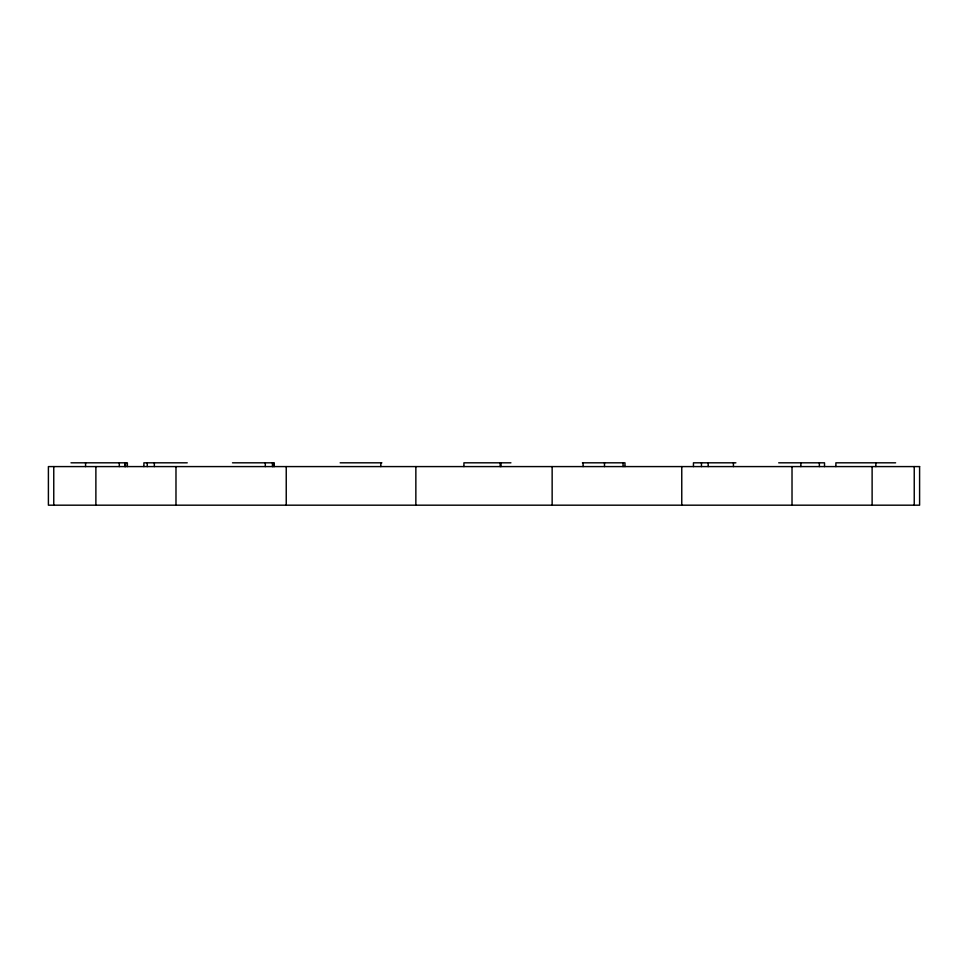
<?xml version="1.0" encoding="UTF-8"?>
<svg xmlns="http://www.w3.org/2000/svg" width="968" height="968" viewBox="0 0 968 968"><rect width="100%" height="100%" fill="white"/><g stroke="black" fill="none" stroke-linecap="round" stroke-linejoin="round"><path stroke-width="1.45" d="M70.991 462.813L127.377 462.813L127.377 466.588M187.235 462.813L143.893 462.813L143.893 466.588M232.501 462.813L274.271 462.813L274.271 466.588M340.167 462.813L381.876 462.813M510.922 462.813L463.926 462.813L463.926 466.588M582.421 462.813L624.965 462.813L624.965 466.588M735.886 462.813L693.451 462.813L693.451 466.588M778.695 462.813L824.518 462.813L824.518 466.588M895.606 462.813L835.892 462.813L835.892 466.588M914.24 466.588L914.24 505.187M875.859 462.813L875.859 466.588M872.12 466.588L872.12 505.187M819.364 462.813L819.364 466.588M800.875 462.813L800.875 466.588M792.018 466.588L792.018 505.187M733.429 462.813L733.429 466.588M708.177 462.813L708.177 466.588M701.461 462.813L701.461 466.588M681.762 466.588L681.762 505.187M623.065 462.813L623.065 466.588M604.492 462.813L604.492 466.588M583.099 462.813L583.099 466.588M552.147 466.588L552.147 505.187M501 462.813L501 466.588M500.19 462.813L500.19 466.588M415.853 466.588L415.853 505.187M380.823 462.813L380.823 466.588M286.238 466.588L286.238 505.187M273.145 462.813L273.145 466.588M272.444 462.813L272.444 466.588M265.305 462.813L265.305 466.588M175.982 466.588L175.982 505.187M154.348 462.813L154.348 466.588M147.257 462.813L147.257 466.588M125.55 462.813L125.55 466.588M124.848 462.813L124.848 466.588M119.306 462.813L119.306 466.588M95.88 466.588L95.88 505.187M85.571 462.813L85.571 466.588M53.76 466.588L53.76 505.187M919.6 466.588L48.4 466.588L48.4 505.187L919.6 505.187L919.6 466.588"/></g></svg>
